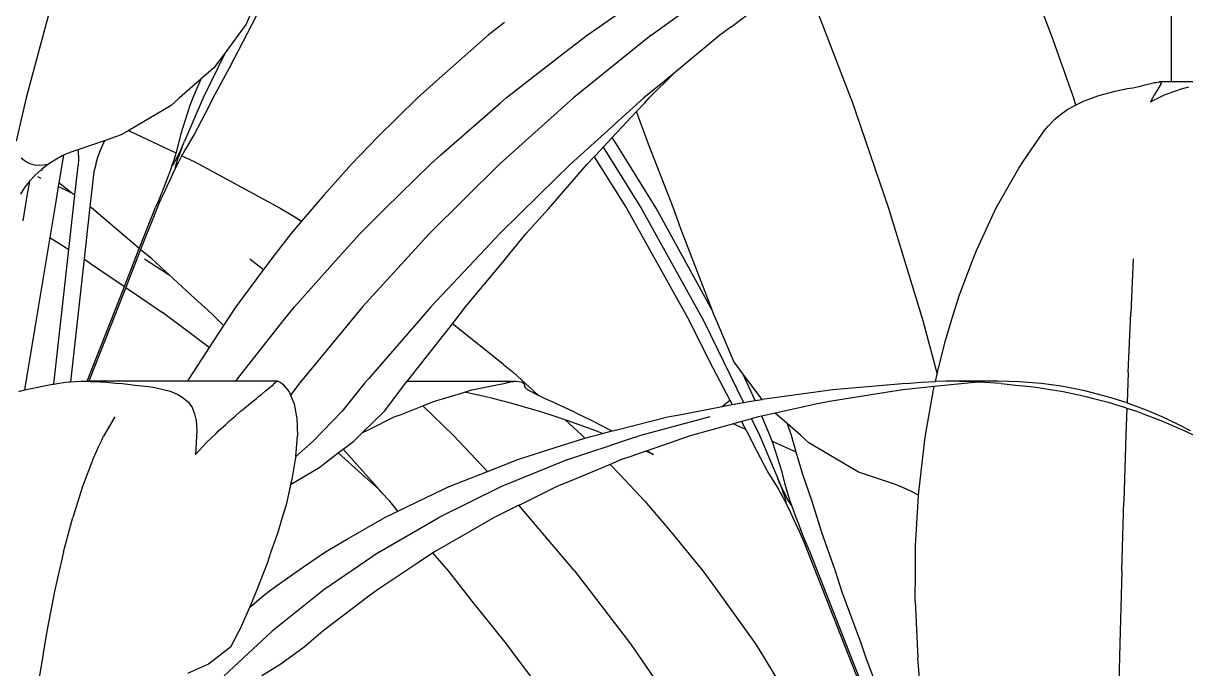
# Model space of a CAD drawing. Header units: metres. Extents: x 244.4 to 340.3, y -4.1 to 64.3.
# Drawn here: x 248.4465 to 248.7114, y 7.5008 to 7.648 of the extents above; entities that cross this region are included whole.
import ezdxf

# ---------------------------------------------------------------- set-up
doc = ezdxf.new("R2010")
doc.units = ezdxf.units.M
doc.layers.add('Edges', color=7, linetype='Continuous')

# ---------------------------------------------------------------- blocks, each defined once
blk = doc.blocks.new('Novo+Sobrado2m fr')
for p, q in [((-6.88015, -1.51042), (-6.88015, -1.58267)), ((-7.13404, -1.56019), (-7.14103, -1.58633)), ((-7.08702, -1.56019), (-7.09092, -1.56953)), ((-7.08953, -1.56953), (-7.08488, -1.56019)), ((-6.99866, -1.57206), (-6.98005, -1.55854)), ((-6.98053, -1.5702), (-6.96487, -1.5584)), ((-6.9531, -1.58654), (-6.96239, -1.56229)), ((-6.91118, -1.56229), (-6.90709, -1.573)), ((-7.01325, -1.57206), (-7.00304, -1.56499)), ((-7.09092, -1.56953), (-7.09574, -1.57604)), ((-7.0947, -1.5795), (-7.08953, -1.56953)), ((-7.03343, -1.5702), (-7.03578, -1.57206)), ((-7.03209, -1.56917), (-7.03343, -1.5702)), ((-6.98053, -1.5702), (-6.98302, -1.57206)), ((-7.03578, -1.57206), (-7.04767, -1.58249)), ((-7.0184, -1.57601), (-7.01325, -1.57206)), ((-6.99866, -1.57206), (-7.01634, -1.58632)), ((-6.98302, -1.57206), (-6.99339, -1.58066)), ((-6.90709, -1.573), (-6.90236, -1.58654)), ((-7.09574, -1.57604), (-7.10077, -1.58633)), ((-7.09574, -1.57604), (-7.09831, -1.5795)), ((-7.03166, -1.58632), (-7.0184, -1.57601)), ((-7.09831, -1.5795), (-7.10127, -1.58209)), ((-7.09844, -1.58633), (-7.0947, -1.5795)), ((-6.99909, -1.58632), (-6.99339, -1.58066)), ((-6.99339, -1.58066), (-6.9956, -1.58249)), ((-7.10127, -1.58209), (-7.10613, -1.58633)), ((-7.10127, -1.58209), (-7.1031, -1.58633)), ((-7.04767, -1.58249), (-7.05193, -1.58632)), ((-6.9956, -1.58249), (-7.00029, -1.58632)), ((-6.89014, -1.58422), (-6.88887, -1.584)), ((-6.88887, -1.584), (-6.88718, -1.58363)), ((-6.88718, -1.58363), (-6.88616, -1.58335)), ((-6.88616, -1.58335), (-6.88572, -1.58327)), ((-6.88572, -1.58327), (-6.88452, -1.583)), ((-6.88452, -1.583), (-6.88397, -1.58283)), ((-6.88397, -1.58283), (-6.88358, -1.58279)), ((-6.88358, -1.58279), (-6.88292, -1.58269)), ((-6.88264, -1.58342), (-6.88319, -1.58433)), ((-6.88292, -1.58269), (-6.88284, -1.58267)), ((-6.88284, -1.58267), (-6.88254, -1.58278)), ((-6.88015, -1.58267), (-6.88284, -1.58267)), ((-6.88245, -1.58303), (-6.88264, -1.58342)), ((-6.88254, -1.58278), (-6.88249, -1.58287)), ((-6.88249, -1.58287), (-6.88245, -1.58303)), ((-6.86872, -1.58267), (-6.88015, -1.58267)), ((-6.87814, -1.58433), (-6.87612, -1.58381)), ((-7.14103, -1.58633), (-7.14332, -1.59619)), ((-7.10613, -1.58633), (-7.10805, -1.58809)), ((-7.10077, -1.58633), (-7.10495, -1.59619)), ((-7.1031, -1.58633), (-7.10374, -1.58809)), ((-7.09928, -1.58809), (-7.09844, -1.58633)), ((-7.05193, -1.58632), (-7.06091, -1.59524)), ((-7.01634, -1.58632), (-7.03322, -1.60141)), ((-7.03296, -1.58744), (-7.03166, -1.58632)), ((-7.00029, -1.58632), (-7.01013, -1.59524)), ((-7.0001, -1.58744), (-6.99909, -1.58632)), ((-6.9531, -1.58654), (-6.94454, -1.61149)), ((-6.90236, -1.58654), (-6.90201, -1.58767)), ((-6.89998, -1.58702), (-6.89867, -1.58652)), ((-6.89867, -1.58652), (-6.89684, -1.58589)), ((-6.89684, -1.58589), (-6.89546, -1.58545)), ((-6.89546, -1.58545), (-6.89289, -1.58483)), ((-6.89289, -1.58483), (-6.89014, -1.58422)), ((-6.88398, -1.58559), (-6.88486, -1.58719)), ((-6.88486, -1.58719), (-6.88152, -1.58559)), ((-6.88319, -1.58433), (-6.88398, -1.58559)), ((-6.88152, -1.58559), (-6.87889, -1.58465)), ((-6.87889, -1.58465), (-6.87814, -1.58433)), ((-7.10805, -1.58809), (-7.11769, -1.59377)), ((-7.10374, -1.58809), (-7.10592, -1.59477)), ((-7.10277, -1.59477), (-7.09928, -1.58809)), ((-7.04657, -1.59932), (-7.03296, -1.58744)), ((-7.00197, -1.58944), (-7.0001, -1.58744)), ((-6.90484, -1.5897), (-6.90371, -1.58893)), ((-6.90371, -1.58893), (-6.90199, -1.58798)), ((-6.90201, -1.58767), (-6.90165, -1.58782)), ((-6.90201, -1.58767), (-6.90192, -1.58795)), ((-6.90199, -1.58798), (-6.90192, -1.58795)), ((-6.90192, -1.58795), (-6.90165, -1.58782)), ((-6.90165, -1.58782), (-6.89998, -1.58702)), ((-7.00752, -1.59538), (-7.00197, -1.58944)), ((-6.99929, -1.59691), (-7.00197, -1.58944)), ((-6.90821, -1.59275), (-6.90669, -1.59118)), ((-6.90669, -1.59118), (-6.90609, -1.59066)), ((-6.90609, -1.59066), (-6.90484, -1.5897)), ((-7.11769, -1.59377), (-7.11939, -1.59477)), ((-7.11769, -1.59377), (-7.11744, -1.59388)), ((-7.11744, -1.59388), (-7.10693, -1.59887)), ((-6.91386, -1.60082), (-6.90907, -1.59384)), ((-6.90907, -1.59384), (-6.90821, -1.59275)), ((-7.1231, -1.59604), (-7.12929, -1.59815)), ((-7.1241, -1.59821), (-7.12341, -1.59664)), ((-7.12341, -1.59664), (-7.1231, -1.59604)), ((-7.11939, -1.59477), (-7.1231, -1.59604)), ((-7.10592, -1.59477), (-7.1069, -1.59878)), ((-7.1057, -1.59789), (-7.10533, -1.59706)), ((-7.1056, -1.59783), (-7.10533, -1.59706)), ((-7.10533, -1.59706), (-7.10529, -1.59703)), ((-7.10529, -1.59703), (-7.10495, -1.59619)), ((-7.10449, -1.59762), (-7.10277, -1.59477)), ((-7.06091, -1.59524), (-7.06694, -1.60141)), ((-7.01013, -1.59524), (-7.01703, -1.60141)), ((-7.00957, -1.59758), (-7.00752, -1.59538)), ((-7.00657, -1.59691), (-7.00752, -1.59538)), ((-6.99753, -1.61149), (-7.00657, -1.59691)), ((-6.99357, -1.61149), (-6.99929, -1.59691)), ((-7.13287, -1.59957), (-7.13455, -1.60049)), ((-7.13255, -1.59942), (-7.13361, -1.60571)), ((-7.13255, -1.59942), (-7.13287, -1.59957)), ((-7.13112, -1.59878), (-7.13255, -1.59942)), ((-7.12929, -1.59815), (-7.13112, -1.59878)), ((-7.12929, -1.59815), (-7.12924, -1.59853)), ((-7.12924, -1.59853), (-7.12917, -1.60014)), ((-7.12522, -1.60151), (-7.12471, -1.59984)), ((-7.12471, -1.59984), (-7.1241, -1.59821)), ((-7.10713, -1.59957), (-7.10742, -1.60049)), ((-7.10693, -1.59887), (-7.10713, -1.59957)), ((-7.1069, -1.59878), (-7.10693, -1.59887)), ((-7.10673, -1.60006), (-7.10641, -1.59941)), ((-7.1066, -1.60055), (-7.1064, -1.59996)), ((-7.10641, -1.59941), (-7.10606, -1.59868)), ((-7.1064, -1.59996), (-7.10616, -1.59931)), ((-7.10616, -1.59931), (-7.1059, -1.59859)), ((-7.10606, -1.59868), (-7.1057, -1.59789)), ((-7.1059, -1.59859), (-7.1056, -1.59783)), ((-7.10587, -1.60011), (-7.10556, -1.59952)), ((-7.10556, -1.59952), (-7.10537, -1.59915)), ((-7.10556, -1.59952), (-7.10282, -1.60082)), ((-7.10537, -1.59915), (-7.1049, -1.59832)), ((-7.1049, -1.59832), (-7.10449, -1.59762)), ((-7.04893, -1.60141), (-7.04657, -1.59932)), ((-7.01322, -1.60141), (-7.01165, -1.59979)), ((-7.01165, -1.59979), (-7.0112, -1.59932)), ((-7.01165, -1.59979), (-7.0043, -1.61149)), ((-7.0112, -1.59932), (-7.00957, -1.59758)), ((-7.00957, -1.59758), (-7.0009, -1.61149)), ((-7.14155, -1.60062), (-7.14218, -1.60006)), ((-7.14082, -1.60107), (-7.14155, -1.60062)), ((-7.13999, -1.60141), (-7.14082, -1.60107)), ((-7.13909, -1.60163), (-7.13999, -1.60141)), ((-7.13814, -1.60173), (-7.13909, -1.60163)), ((-7.13715, -1.60169), (-7.13814, -1.60173)), ((-7.13615, -1.60153), (-7.13759, -1.60265)), ((-7.13615, -1.60153), (-7.13715, -1.60169)), ((-7.13455, -1.60049), (-7.13615, -1.60153)), ((-7.12997, -1.60852), (-7.1293, -1.6025)), ((-7.1293, -1.6025), (-7.12925, -1.60178)), ((-7.12917, -1.60014), (-7.12925, -1.60178)), ((-7.12529, -1.60179), (-7.12564, -1.60322)), ((-7.12522, -1.60151), (-7.12529, -1.60179)), ((-7.10778, -1.60153), (-7.10819, -1.6027)), ((-7.10742, -1.60049), (-7.10778, -1.60153)), ((-7.10778, -1.60153), (-7.10778, -1.60169)), ((-7.10778, -1.60169), (-7.10773, -1.60173)), ((-7.10773, -1.60173), (-7.10762, -1.60163)), ((-7.10763, -1.60363), (-7.10701, -1.60235)), ((-7.10762, -1.60163), (-7.10747, -1.60141)), ((-7.10747, -1.60141), (-7.10726, -1.60107)), ((-7.10726, -1.60107), (-7.10701, -1.60062)), ((-7.10704, -1.60228), (-7.10703, -1.60211)), ((-7.10701, -1.60235), (-7.10704, -1.60228)), ((-7.10703, -1.60211), (-7.10699, -1.60185)), ((-7.10701, -1.60062), (-7.10673, -1.60006)), ((-7.10701, -1.60235), (-7.10642, -1.60118)), ((-7.10699, -1.60185), (-7.1069, -1.6015)), ((-7.1069, -1.6015), (-7.10677, -1.60107)), ((-7.10677, -1.60107), (-7.1066, -1.60055)), ((-7.10642, -1.60118), (-7.10587, -1.60011)), ((-7.10282, -1.60082), (-7.09815, -1.60331)), ((-7.06694, -1.60141), (-7.07314, -1.60843)), ((-7.05932, -1.6116), (-7.04893, -1.60141)), ((-7.04926, -1.61729), (-7.03322, -1.60141)), ((-7.01703, -1.60141), (-7.02413, -1.60843)), ((-7.02207, -1.6116), (-7.01322, -1.60141)), ((-6.92, -1.61142), (-6.91485, -1.60236)), ((-6.91485, -1.60236), (-6.91386, -1.60082)), ((-7.13904, -1.60396), (-7.1403, -1.60532)), ((-7.13765, -1.6027), (-7.13904, -1.60396)), ((-7.13763, -1.60467), (-7.13839, -1.6043)), ((-7.13759, -1.60265), (-7.13765, -1.6027)), ((-7.13732, -1.60286), (-7.13759, -1.60265)), ((-7.12564, -1.60322), (-7.12652, -1.61117)), ((-7.10865, -1.60396), (-7.10917, -1.60532)), ((-7.10895, -1.60644), (-7.10828, -1.605)), ((-7.10819, -1.6027), (-7.10865, -1.60396)), ((-7.10828, -1.605), (-7.10763, -1.60363)), ((-7.09815, -1.60331), (-7.08321, -1.61145)), ((-7.14142, -1.60676), (-7.14239, -1.60826)), ((-7.14032, -1.60535), (-7.14142, -1.60676)), ((-7.14032, -1.60535), (-7.14088, -1.60863)), ((-7.1403, -1.60532), (-7.14032, -1.60535)), ((-7.13375, -1.60652), (-7.13425, -1.6095)), ((-7.13375, -1.60652), (-7.13384, -1.60648)), ((-7.13361, -1.60571), (-7.13375, -1.60652)), ((-7.13063, -1.60801), (-7.13375, -1.60652)), ((-7.13361, -1.60571), (-7.1337, -1.60565)), ((-7.13063, -1.60801), (-7.13361, -1.60571)), ((-7.10972, -1.60676), (-7.11032, -1.60826)), ((-7.10917, -1.60532), (-7.10972, -1.60676)), ((-7.10965, -1.60795), (-7.10895, -1.60644)), ((-7.14088, -1.60863), (-7.14183, -1.61438)), ((-7.13425, -1.6095), (-7.1357, -1.61818)), ((-7.13134, -1.62087), (-7.12997, -1.60852)), ((-7.12997, -1.60852), (-7.13063, -1.60801)), ((-7.11094, -1.6098), (-7.11164, -1.61137)), ((-7.11106, -1.61112), (-7.11035, -1.60951)), ((-7.11032, -1.60826), (-7.11094, -1.6098)), ((-7.11035, -1.60951), (-7.10965, -1.60795)), ((-7.07314, -1.60843), (-7.07831, -1.61445)), ((-7.02413, -1.60843), (-7.03323, -1.61729)), ((-7.12652, -1.61117), (-7.12784, -1.62303)), ((-7.1262, -1.61142), (-7.12652, -1.61117)), ((-7.11529, -1.62066), (-7.1262, -1.61142)), ((-7.11529, -1.62066), (-7.11191, -1.61206)), ((-7.11178, -1.61275), (-7.11499, -1.62092)), ((-7.11191, -1.61206), (-7.11164, -1.61137)), ((-7.11118, -1.61138), (-7.11178, -1.61275)), ((-7.11106, -1.61112), (-7.11118, -1.61138)), ((-7.08321, -1.61145), (-7.08002, -1.61338)), ((-7.06504, -1.61729), (-7.05932, -1.6116)), ((-7.02718, -1.61729), (-7.02207, -1.6116)), ((-7.0043, -1.61149), (-6.99073, -1.63572)), ((-7.0009, -1.61149), (-6.98673, -1.63706)), ((-6.99493, -1.6162), (-6.99753, -1.61149)), ((-6.99191, -1.6162), (-6.99357, -1.61149)), ((-6.94454, -1.61149), (-6.93675, -1.63706)), ((-6.92452, -1.6211), (-6.92, -1.61142)), ((-7.07831, -1.61445), (-7.08075, -1.61729)), ((-7.08002, -1.61338), (-7.07831, -1.61445)), ((-7.1357, -1.61818), (-7.13843, -1.63458)), ((-7.1357, -1.61818), (-7.13134, -1.62087)), ((-7.08075, -1.61729), (-7.0844, -1.62202)), ((-7.07129, -1.62421), (-7.06504, -1.61729)), ((-7.04926, -1.61729), (-7.06444, -1.63393)), ((-7.03323, -1.61729), (-7.03762, -1.62202)), ((-7.03279, -1.62421), (-7.02718, -1.61729)), ((-6.98468, -1.6349), (-6.99493, -1.6162)), ((-6.98468, -1.6349), (-6.99191, -1.6162)), ((-7.13475, -1.65155), (-7.13134, -1.62087)), ((-7.11869, -1.62931), (-7.11529, -1.62066)), ((-7.11499, -1.62092), (-7.11838, -1.62952)), ((-7.11478, -1.6211), (-7.11499, -1.62092)), ((-7.11243, -1.62303), (-7.11478, -1.6211)), ((-6.9253, -1.62303), (-6.92452, -1.6211)), ((-7.12784, -1.62303), (-7.13096, -1.65106)), ((-7.12784, -1.62303), (-7.12638, -1.62404)), ((-7.11407, -1.62303), (-7.10851, -1.62665)), ((-7.10851, -1.62665), (-7.11243, -1.62303)), ((-7.09011, -1.62303), (-7.08698, -1.62546)), ((-7.0844, -1.62202), (-7.08698, -1.62546)), ((-7.03762, -1.62202), (-7.04884, -1.63393)), ((-6.92842, -1.63125), (-6.9253, -1.62303)), ((-6.88881, -1.62303), (-6.88938, -1.63541)), ((-7.12638, -1.62404), (-7.11869, -1.62931)), ((-7.08698, -1.62546), (-7.09331, -1.63393)), ((-7.07994, -1.63393), (-7.07129, -1.62421)), ((-7.04094, -1.63393), (-7.03279, -1.62421)), ((-7.10354, -1.63125), (-7.10851, -1.62665)), ((-7.1272, -1.65093), (-7.11869, -1.62931)), ((-7.11838, -1.62952), (-7.1268, -1.65093)), ((-7.11838, -1.62952), (-7.10998, -1.63527)), ((-7.09876, -1.63553), (-7.10354, -1.63125)), ((-6.92978, -1.63553), (-6.92842, -1.63125)), ((-7.09331, -1.63393), (-7.09542, -1.63713)), ((-7.08249, -1.63713), (-7.07994, -1.63393)), ((-7.06444, -1.63393), (-7.07871, -1.65128)), ((-7.04884, -1.63393), (-7.05158, -1.63713)), ((-7.04337, -1.63713), (-7.04094, -1.63393)), ((-7.13843, -1.63458), (-7.14143, -1.65287)), ((-7.09937, -1.64324), (-7.10998, -1.63527)), ((-7.09611, -1.63819), (-7.09876, -1.63553)), ((-6.99073, -1.63572), (-6.98997, -1.63706)), ((-6.98997, -1.63706), (-6.98532, -1.6464)), ((-6.98673, -1.63706), (-6.97762, -1.65574)), ((-6.98436, -1.63572), (-6.98468, -1.6349)), ((-6.98375, -1.63706), (-6.98436, -1.63572)), ((-6.97984, -1.6464), (-6.98375, -1.63706)), ((-6.93675, -1.63706), (-6.93348, -1.64927)), ((-6.93168, -1.64185), (-6.92978, -1.63553)), ((-6.88993, -1.64893), (-6.88938, -1.63541)), ((-7.09611, -1.63819), (-7.09937, -1.64324)), ((-7.09542, -1.63713), (-7.09611, -1.63819)), ((-7.09288, -1.65037), (-7.08249, -1.63713)), ((-7.05158, -1.63713), (-7.06306, -1.65037)), ((-7.05376, -1.65037), (-7.04391, -1.63781)), ((-7.04391, -1.63781), (-7.04337, -1.63713)), ((-7.03232, -1.64707), (-7.04391, -1.63781)), ((-6.9334, -1.64893), (-6.93168, -1.64185)), ((-7.09937, -1.64324), (-7.10399, -1.65037)), ((-7.03232, -1.64707), (-7.03005, -1.64893)), ((-6.98532, -1.6464), (-6.98073, -1.65522)), ((-6.97777, -1.64919), (-6.97984, -1.6464)), ((-7.03005, -1.64893), (-7.02436, -1.6541)), ((-6.97498, -1.65531), (-6.97777, -1.64919)), ((-6.97339, -1.65509), (-6.97777, -1.64919)), ((-6.93388, -1.65101), (-6.93348, -1.64927)), ((-6.93348, -1.64927), (-6.9334, -1.64893)), ((-6.88993, -1.64893), (-6.89018, -1.65587)), ((-7.14271, -1.65325), (-7.14143, -1.65287)), ((-7.14143, -1.65287), (-7.13507, -1.65161)), ((-7.13507, -1.65161), (-7.13475, -1.65155)), ((-7.13475, -1.65155), (-7.13397, -1.65141)), ((-7.13397, -1.65141), (-7.13211, -1.65113)), ((-7.13211, -1.65113), (-7.13137, -1.65108)), ((-7.13137, -1.65108), (-7.13096, -1.65106)), ((-7.13096, -1.65106), (-7.12988, -1.651)), ((-7.12988, -1.651), (-7.12855, -1.65093)), ((-7.12855, -1.65093), (-7.1272, -1.65093)), ((-7.1272, -1.65093), (-7.1268, -1.65093)), ((-7.1268, -1.65093), (-7.12653, -1.65098)), ((-7.10433, -1.65093), (-7.1268, -1.65093)), ((-7.12653, -1.65098), (-7.12423, -1.65103)), ((-7.12423, -1.65103), (-7.12273, -1.65116)), ((-7.12273, -1.65116), (-7.12067, -1.65132)), ((-7.12067, -1.65132), (-7.11912, -1.65143)), ((-7.11912, -1.65143), (-7.11624, -1.65178)), ((-7.11624, -1.65178), (-7.1132, -1.65212)), ((-7.1132, -1.65212), (-7.11177, -1.65237)), ((-7.11177, -1.65237), (-7.10981, -1.65278)), ((-7.10981, -1.65278), (-7.10859, -1.6531)), ((-7.10399, -1.65037), (-7.10433, -1.65093)), ((-7.0933, -1.65093), (-7.10433, -1.65093)), ((-7.0933, -1.65093), (-7.09288, -1.65037)), ((-7.08373, -1.65093), (-7.0933, -1.65093)), ((-7.0865, -1.6531), (-7.08627, -1.65296)), ((-7.08627, -1.65296), (-7.08543, -1.65226)), ((-7.08543, -1.65226), (-7.08531, -1.65212)), ((-7.08531, -1.65212), (-7.08481, -1.65175)), ((-7.08481, -1.65175), (-7.08457, -1.65143)), ((-7.08457, -1.65143), (-7.08443, -1.65134)), ((-7.08443, -1.65134), (-7.08416, -1.65103)), ((-7.08416, -1.65103), (-7.08373, -1.65093)), ((-7.08373, -1.65093), (-7.08322, -1.65113)), ((-7.08322, -1.65113), (-7.0826, -1.65161)), ((-7.0826, -1.65161), (-7.08148, -1.65287)), ((-7.08148, -1.65287), (-7.08107, -1.65349)), ((-7.07871, -1.65128), (-7.0808, -1.65411)), ((-7.06387, -1.65128), (-7.06907, -1.65771)), ((-7.06306, -1.65037), (-7.06387, -1.65128)), ((-7.05944, -1.65771), (-7.05452, -1.65128)), ((-7.05452, -1.65128), (-7.05424, -1.65093)), ((-7.05424, -1.65093), (-7.05376, -1.65037)), ((-7.05424, -1.65093), (-7.02947, -1.65093)), ((-7.04069, -1.65325), (-7.03949, -1.65287)), ((-7.03949, -1.65287), (-7.03308, -1.65161)), ((-7.03308, -1.65161), (-7.03215, -1.65141)), ((-7.03215, -1.65141), (-7.03102, -1.65113)), ((-7.03102, -1.65113), (-7.0306, -1.65108)), ((-7.0306, -1.65108), (-7.02992, -1.651)), ((-7.02992, -1.651), (-7.02947, -1.65093)), ((-7.02947, -1.65093), (-7.02882, -1.65098)), ((-7.02882, -1.65098), (-7.02834, -1.65103)), ((-7.02834, -1.65103), (-7.02804, -1.65116)), ((-7.02804, -1.65116), (-7.02777, -1.65132)), ((-7.02777, -1.65132), (-7.02768, -1.65143)), ((-7.02768, -1.65143), (-7.0275, -1.65178)), ((-7.0275, -1.65178), (-7.02751, -1.65212)), ((-7.02751, -1.65212), (-7.02738, -1.65237)), ((-7.02738, -1.65237), (-7.02688, -1.65278)), ((-7.02688, -1.65278), (-7.02631, -1.6531)), ((-6.95722, -1.65287), (-6.97339, -1.65509)), ((-6.94051, -1.65141), (-6.95722, -1.65287)), ((-6.94133, -1.65287), (-6.94521, -1.65349)), ((-6.93414, -1.65214), (-6.94133, -1.65287)), ((-6.94051, -1.65141), (-6.93715, -1.65113)), ((-6.93715, -1.65113), (-6.93388, -1.65101)), ((-6.93612, -1.66319), (-6.93431, -1.65288)), ((-6.93431, -1.65288), (-6.93414, -1.65214)), ((-6.92419, -1.65113), (-6.93414, -1.65214)), ((-6.93142, -1.65093), (-6.93388, -1.65101)), ((-6.91954, -1.65093), (-6.93142, -1.65093)), ((-6.92535, -1.65103), (-6.93142, -1.65093)), ((-6.92535, -1.65103), (-6.92419, -1.65113)), ((-6.924, -1.65112), (-6.92419, -1.65113)), ((-6.91893, -1.65143), (-6.924, -1.65112)), ((-6.91472, -1.65103), (-6.91954, -1.65093)), ((-6.91893, -1.65143), (-6.91554, -1.65178)), ((-6.91554, -1.65178), (-6.91219, -1.65212)), ((-6.90977, -1.65143), (-6.91472, -1.65103)), ((-6.91219, -1.65212), (-6.91047, -1.65237)), ((-6.91047, -1.65237), (-6.90772, -1.65278)), ((-6.90746, -1.65175), (-6.90977, -1.65143)), ((-6.90772, -1.65278), (-6.90571, -1.6531)), ((-6.9048, -1.65212), (-6.90746, -1.65175)), ((-6.90404, -1.65226), (-6.9048, -1.65212)), ((-6.90055, -1.65296), (-6.90404, -1.65226)), ((-6.89986, -1.6531), (-6.90055, -1.65296)), ((-7.10859, -1.6531), (-7.10806, -1.65329)), ((-7.10806, -1.65329), (-7.10651, -1.65395)), ((-7.10651, -1.65395), (-7.10574, -1.65436)), ((-7.10574, -1.65436), (-7.10519, -1.65475)), ((-7.10519, -1.65475), (-7.10411, -1.65571)), ((-7.08998, -1.65591), (-7.0886, -1.65486)), ((-7.0886, -1.65486), (-7.08809, -1.65436)), ((-7.08809, -1.65436), (-7.08733, -1.65384)), ((-7.08733, -1.65384), (-7.0865, -1.6531)), ((-7.08107, -1.65349), (-7.0808, -1.65411)), ((-7.0808, -1.65411), (-7.08021, -1.65551)), ((-7.08021, -1.65551), (-7.07999, -1.6561)), ((-7.05071, -1.65649), (-7.04825, -1.65551)), ((-7.04825, -1.65551), (-7.04113, -1.65338)), ((-7.04113, -1.65338), (-7.04069, -1.65325)), ((-7.0391, -1.65384), (-7.04113, -1.65338)), ((-7.03663, -1.65436), (-7.0391, -1.65384)), ((-7.03476, -1.65486), (-7.03663, -1.65436)), ((-7.03059, -1.65591), (-7.03476, -1.65486)), ((-7.02631, -1.6531), (-7.02601, -1.65329)), ((-7.02601, -1.65329), (-7.02471, -1.65395)), ((-7.02471, -1.65395), (-7.02436, -1.6541)), ((-7.02436, -1.6541), (-7.02376, -1.65436)), ((-7.02376, -1.65436), (-7.02301, -1.65475)), ((-7.02301, -1.65475), (-7.0209, -1.65571)), ((-6.98246, -1.65667), (-6.98073, -1.65522)), ((-6.98073, -1.65522), (-6.9802, -1.65623)), ((-6.97762, -1.65574), (-6.97641, -1.65551)), ((-6.97641, -1.65551), (-6.97498, -1.65531)), ((-6.97498, -1.65531), (-6.97339, -1.65509)), ((-6.95804, -1.65551), (-6.96073, -1.6561)), ((-6.94521, -1.65349), (-6.95804, -1.65551)), ((-6.90571, -1.6531), (-6.90478, -1.65329)), ((-6.90478, -1.65329), (-6.90156, -1.65395)), ((-6.90156, -1.65395), (-6.89963, -1.65436)), ((-6.89696, -1.65384), (-6.89986, -1.6531)), ((-6.89963, -1.65436), (-6.89815, -1.65475)), ((-6.89815, -1.65475), (-6.89453, -1.65571)), ((-6.89495, -1.65436), (-6.89696, -1.65384)), ((-6.89336, -1.65486), (-6.89495, -1.65436)), ((-6.89018, -1.65587), (-6.89336, -1.65486)), ((-7.10411, -1.65571), (-7.10394, -1.65591)), ((-7.10394, -1.65591), (-7.10326, -1.65692)), ((-7.10326, -1.65692), (-7.1029, -1.65774)), ((-7.1029, -1.65774), (-7.10267, -1.65832)), ((-7.09359, -1.65904), (-7.09219, -1.65774)), ((-7.09219, -1.65774), (-7.09175, -1.65743)), ((-7.09175, -1.65743), (-7.08998, -1.65591)), ((-7.07999, -1.6561), (-7.07946, -1.65905)), ((-7.06907, -1.65771), (-7.07565, -1.66458)), ((-7.06439, -1.66259), (-7.05944, -1.65771)), ((-7.05565, -1.65846), (-7.05071, -1.65649)), ((-7.05071, -1.65649), (-7.04373, -1.66319)), ((-7.02539, -1.65743), (-7.03059, -1.65591)), ((-7.02428, -1.65774), (-7.02539, -1.65743)), ((-7.02033, -1.65904), (-7.02428, -1.65774)), ((-7.0209, -1.65571), (-7.02041, -1.65591)), ((-7.02041, -1.65591), (-7.01832, -1.65692)), ((-7.01832, -1.65692), (-7.01648, -1.65774)), ((-7.01648, -1.65774), (-7.01533, -1.65832)), ((-6.99182, -1.65846), (-6.98246, -1.65667)), ((-6.98246, -1.65667), (-6.9802, -1.65623)), ((-6.9802, -1.65623), (-6.97762, -1.65574)), ((-6.97036, -1.6582), (-6.97344, -1.65886)), ((-6.96073, -1.6561), (-6.97036, -1.6582)), ((-6.96766, -1.66055), (-6.97036, -1.6582)), ((-6.89453, -1.65571), (-6.89377, -1.65591)), ((-6.89377, -1.65591), (-6.89061, -1.65692)), ((-6.89061, -1.65692), (-6.89023, -1.65704)), ((-6.89023, -1.65704), (-6.89045, -1.66319)), ((-6.89023, -1.65704), (-6.88808, -1.65774)), ((-6.89007, -1.65591), (-6.89018, -1.65587)), ((-6.88603, -1.65743), (-6.89007, -1.65591)), ((-6.88808, -1.65774), (-6.8865, -1.65832)), ((-6.88524, -1.65774), (-6.88603, -1.65743)), ((-6.88224, -1.65904), (-6.88524, -1.65774)), ((-7.12089, -1.65905), (-7.12342, -1.66343)), ((-7.10267, -1.65832), (-7.10235, -1.65983)), ((-7.10235, -1.65983), (-7.10221, -1.66219)), ((-7.09721, -1.66219), (-7.09561, -1.66083)), ((-7.09561, -1.66083), (-7.09463, -1.65983)), ((-7.09463, -1.65983), (-7.09359, -1.65904)), ((-7.07946, -1.65905), (-7.07939, -1.65941)), ((-7.07939, -1.65941), (-7.07927, -1.66338)), ((-7.06305, -1.66196), (-7.05722, -1.65905)), ((-7.05722, -1.65905), (-7.05565, -1.65846)), ((-7.01821, -1.6597), (-7.02033, -1.65904)), ((-7.01821, -1.6597), (-7.01448, -1.66319)), ((-7.0178, -1.65983), (-7.01821, -1.6597)), ((-7.01509, -1.66083), (-7.0178, -1.65983)), ((-7.01533, -1.65832), (-7.01217, -1.65983)), ((-7.01123, -1.66219), (-7.01509, -1.66083)), ((-7.01217, -1.65983), (-7.00759, -1.66219)), ((-7.00644, -1.66196), (-6.99486, -1.65905)), ((-6.98529, -1.65905), (-7.00164, -1.66343)), ((-6.99486, -1.65905), (-6.99182, -1.65846)), ((-6.97986, -1.66061), (-6.98976, -1.66338)), ((-6.97808, -1.66011), (-6.97986, -1.66061)), ((-6.97986, -1.66061), (-6.97713, -1.66184)), ((-6.9758, -1.65948), (-6.97808, -1.66011)), ((-6.97808, -1.66011), (-6.97713, -1.66184)), ((-6.97557, -1.65941), (-6.9758, -1.65948)), ((-6.9758, -1.65948), (-6.97398, -1.6632)), ((-6.9743, -1.65905), (-6.97557, -1.65941)), ((-6.97344, -1.65886), (-6.9743, -1.65905)), ((-6.97158, -1.6632), (-6.97344, -1.65886)), ((-6.96766, -1.66055), (-6.96678, -1.66319)), ((-6.96463, -1.6632), (-6.96766, -1.66055)), ((-6.8865, -1.65832), (-6.88252, -1.65983)), ((-6.88252, -1.65983), (-6.87706, -1.66219)), ((-6.88047, -1.65983), (-6.88224, -1.65904)), ((-6.87842, -1.66083), (-6.88047, -1.65983)), ((-6.87574, -1.66219), (-6.87842, -1.66083)), ((-7.12393, -1.66453), (-7.12342, -1.66343)), ((-7.10221, -1.66219), (-7.1023, -1.6648)), ((-7.09986, -1.6648), (-7.09778, -1.66284)), ((-7.09778, -1.66284), (-7.09721, -1.66219)), ((-7.07963, -1.66804), (-7.07927, -1.66338)), ((-7.0664, -1.66458), (-7.06439, -1.66259)), ((-7.06439, -1.66259), (-7.06305, -1.66196)), ((-7.04373, -1.66319), (-7.03594, -1.67148)), ((-7.01448, -1.66319), (-7.01378, -1.66391)), ((-7.01378, -1.66391), (-7.0124, -1.66348)), ((-7.0124, -1.66348), (-7.00974, -1.6628)), ((-7.00974, -1.6628), (-7.01123, -1.66219)), ((-7.00974, -1.6628), (-7.0075, -1.66223)), ((-7.00759, -1.66219), (-7.0075, -1.66223)), ((-7.0075, -1.66223), (-7.00644, -1.66196)), ((-7.00493, -1.66453), (-7.00164, -1.66343)), ((-6.98976, -1.66338), (-6.99956, -1.66677)), ((-6.97713, -1.66184), (-6.97638, -1.6632)), ((-6.97638, -1.6632), (-6.97554, -1.66495)), ((-6.97398, -1.6632), (-6.9698, -1.67306)), ((-6.97108, -1.66457), (-6.97158, -1.6632)), ((-6.96678, -1.66319), (-6.96565, -1.66701)), ((-6.96271, -1.66495), (-6.96463, -1.6632)), ((-6.9363, -1.6643), (-6.93612, -1.66319)), ((-6.89045, -1.66319), (-6.89095, -1.67828)), ((-6.87706, -1.66219), (-6.8717, -1.6648)), ((-7.12506, -1.66696), (-7.12455, -1.66585)), ((-7.12455, -1.66585), (-7.12393, -1.66453)), ((-7.1023, -1.6648), (-7.10249, -1.66765)), ((-7.10249, -1.66765), (-7.09986, -1.6648)), ((-7.07565, -1.66458), (-7.07963, -1.66804)), ((-7.06884, -1.66642), (-7.0664, -1.66458)), ((-7.02903, -1.66878), (-7.0203, -1.66598)), ((-7.0203, -1.66598), (-7.01378, -1.66391)), ((-7.0122, -1.66696), (-7.00888, -1.66585)), ((-7.00888, -1.66585), (-7.00493, -1.66453)), ((-6.97554, -1.66495), (-6.97203, -1.67163)), ((-6.97108, -1.66457), (-6.96565, -1.66701)), ((-6.97094, -1.66495), (-6.97108, -1.66457)), ((-6.96878, -1.67163), (-6.97094, -1.66495)), ((-6.95138, -1.67163), (-6.96271, -1.66495)), ((-6.93766, -1.67619), (-6.9363, -1.6643)), ((-7.1259, -1.66878), (-7.12824, -1.67494)), ((-7.1259, -1.66878), (-7.12506, -1.66696)), ((-7.07979, -1.66878), (-7.08049, -1.67328)), ((-7.07963, -1.66804), (-7.07979, -1.66878)), ((-7.07264, -1.66929), (-7.06995, -1.66726)), ((-7.06995, -1.66726), (-7.06884, -1.66642)), ((-7.06995, -1.66726), (-7.06458, -1.67211)), ((-7.06065, -1.67562), (-7.06884, -1.66642)), ((-7.03341, -1.67048), (-7.02903, -1.66878)), ((-7.01763, -1.66878), (-7.03272, -1.67494)), ((-7.01763, -1.66878), (-7.0122, -1.66696)), ((-7.0054, -1.66878), (-7.00801, -1.66987)), ((-7.00325, -1.66804), (-7.0054, -1.66878)), ((-6.99987, -1.66687), (-7.00325, -1.66804)), ((-6.99956, -1.66677), (-6.99987, -1.66687)), ((-6.99809, -1.66765), (-6.99987, -1.66687)), ((-6.99956, -1.66677), (-6.99809, -1.66765)), ((-6.96565, -1.66701), (-6.96413, -1.67211)), ((-7.0808, -1.67444), (-7.07416, -1.67052)), ((-7.07416, -1.67052), (-7.07264, -1.66929)), ((-7.04469, -1.67494), (-7.03594, -1.67148)), ((-7.03594, -1.67148), (-7.03341, -1.67048)), ((-7.00801, -1.66987), (-7.01617, -1.67328)), ((-7.00801, -1.66987), (-7.00585, -1.67211)), ((-7.08049, -1.67328), (-7.0808, -1.67444)), ((-7.06458, -1.67211), (-7.06065, -1.67562)), ((-7.01617, -1.67328), (-7.02017, -1.67494)), ((-7.00585, -1.67211), (-7.00006, -1.67828)), ((-6.97203, -1.67163), (-6.96959, -1.67565)), ((-6.96945, -1.67392), (-6.9698, -1.67306)), ((-6.96943, -1.67389), (-6.9698, -1.67306)), ((-6.96911, -1.67476), (-6.96945, -1.67392)), ((-6.96907, -1.6747), (-6.96943, -1.67389)), ((-6.9681, -1.67448), (-6.96878, -1.67163)), ((-6.96413, -1.67211), (-6.96201, -1.67828)), ((-6.94299, -1.67448), (-6.95138, -1.67163)), ((-7.12824, -1.67494), (-7.13046, -1.68195)), ((-7.08093, -1.67494), (-7.08184, -1.67908)), ((-7.0808, -1.67444), (-7.08093, -1.67494)), ((-7.06014, -1.67619), (-7.06065, -1.67562)), ((-7.05821, -1.67828), (-7.06014, -1.67619)), ((-7.05636, -1.68051), (-7.04579, -1.67545)), ((-7.03272, -1.67494), (-7.04704, -1.68195)), ((-7.04579, -1.67545), (-7.04469, -1.67494)), ((-7.02017, -1.67494), (-7.02853, -1.67908)), ((-6.96959, -1.67565), (-6.96915, -1.67643)), ((-6.96915, -1.67643), (-6.96865, -1.67735)), ((-6.96881, -1.67555), (-6.96911, -1.67476)), ((-6.96871, -1.67546), (-6.96907, -1.6747)), ((-6.96853, -1.67628), (-6.96881, -1.67555)), ((-6.96837, -1.67617), (-6.96871, -1.67546)), ((-6.9683, -1.67693), (-6.96853, -1.67628)), ((-6.96805, -1.67683), (-6.96837, -1.67617)), ((-6.96792, -1.67519), (-6.9681, -1.67448)), ((-6.96768, -1.67602), (-6.96792, -1.67519)), ((-6.96738, -1.67697), (-6.96768, -1.67602)), ((-6.94114, -1.67519), (-6.94299, -1.67448)), ((-6.93933, -1.67602), (-6.94114, -1.67519)), ((-6.93771, -1.67691), (-6.93933, -1.67602)), ((-6.93771, -1.67691), (-6.93766, -1.67619)), ((-7.08184, -1.67908), (-7.08276, -1.68195)), ((-7.05636, -1.68051), (-7.05821, -1.67828)), ((-7.02878, -1.6792), (-7.03439, -1.68195)), ((-7.02853, -1.67908), (-7.02878, -1.6792)), ((-7.01608, -1.69416), (-7.02878, -1.6792)), ((-7.00006, -1.67828), (-6.99411, -1.6853)), ((-6.96865, -1.67735), (-6.96812, -1.6784)), ((-6.96812, -1.67748), (-6.9683, -1.67693)), ((-6.96798, -1.67794), (-6.96812, -1.67748)), ((-6.96812, -1.6784), (-6.96754, -1.67956)), ((-6.96812, -1.6784), (-6.96798, -1.67856)), ((-6.96775, -1.67742), (-6.96805, -1.67683)), ((-6.9679, -1.67828), (-6.96798, -1.67794)), ((-6.96798, -1.67856), (-6.9679, -1.67859)), ((-6.96787, -1.6785), (-6.9679, -1.67828)), ((-6.9679, -1.67859), (-6.96787, -1.6785)), ((-6.96748, -1.67793), (-6.96775, -1.67742)), ((-6.96723, -1.67837), (-6.96748, -1.67793)), ((-6.96703, -1.67804), (-6.96738, -1.67697)), ((-6.96703, -1.67872), (-6.96723, -1.67837)), ((-6.96662, -1.67922), (-6.96703, -1.67804)), ((-6.96685, -1.67898), (-6.96703, -1.67872)), ((-6.96671, -1.67915), (-6.96685, -1.67898)), ((-6.96662, -1.67922), (-6.96671, -1.67915)), ((-6.96616, -1.6805), (-6.96662, -1.67922)), ((-6.96201, -1.67828), (-6.95984, -1.6853)), ((-6.93838, -1.68846), (-6.93779, -1.67828)), ((-6.93779, -1.67828), (-6.93771, -1.67691)), ((-6.89143, -1.69416), (-6.89095, -1.67828)), ((-7.13255, -1.68978), (-7.13046, -1.68195)), ((-7.08276, -1.68195), (-7.0837, -1.68541)), ((-7.06806, -1.68697), (-7.05932, -1.68195)), ((-7.06055, -1.68978), (-7.04704, -1.68195)), ((-7.05932, -1.68195), (-7.05732, -1.68097)), ((-7.05732, -1.68097), (-7.05636, -1.68051)), ((-7.03439, -1.68195), (-7.04036, -1.68541)), ((-6.96754, -1.67956), (-6.96693, -1.68083)), ((-6.96693, -1.68083), (-6.96629, -1.68219)), ((-6.96565, -1.68186), (-6.96616, -1.6805)), ((-6.9651, -1.6833), (-6.96565, -1.68186)), ((-6.96629, -1.68219), (-6.96562, -1.68362)), ((-6.96562, -1.68362), (-6.96494, -1.68512)), ((-6.96452, -1.68481), (-6.9651, -1.6833)), ((-7.0837, -1.68541), (-7.08529, -1.68978)), ((-7.07288, -1.68978), (-7.06806, -1.68697)), ((-7.04036, -1.68541), (-7.04802, -1.68978)), ((-6.99411, -1.6853), (-6.98685, -1.69416)), ((-6.96494, -1.68512), (-6.96426, -1.68667)), ((-6.9639, -1.68638), (-6.96452, -1.68481)), ((-6.96426, -1.68667), (-6.96352, -1.68824)), ((-6.96325, -1.68798), (-6.9639, -1.68638)), ((-6.95984, -1.6853), (-6.9567, -1.69416)), ((-7.13255, -1.68978), (-7.13452, -1.69843)), ((-7.08529, -1.68978), (-7.08607, -1.69224)), ((-7.07811, -1.69338), (-7.07288, -1.68978)), ((-7.06055, -1.68978), (-7.07323, -1.69843)), ((-7.04839, -1.69003), (-7.05168, -1.69224)), ((-7.04802, -1.68978), (-7.04839, -1.69003)), ((-7.04483, -1.69416), (-7.04839, -1.69003)), ((-6.96325, -1.68893), (-6.96352, -1.68824)), ((-6.96325, -1.68798), (-6.96314, -1.68825)), ((-6.94182, -1.74341), (-6.96325, -1.68893)), ((-6.96314, -1.68825), (-6.96257, -1.68962)), ((-6.96257, -1.68962), (-6.94134, -1.74361)), ((-6.93843, -1.69416), (-6.93838, -1.68846)), ((-7.08607, -1.69224), (-7.08854, -1.69843)), ((-7.05168, -1.69224), (-7.06104, -1.69843)), ((-7.08534, -1.69843), (-7.07811, -1.69338)), ((-7.03944, -1.70107), (-7.04483, -1.69416)), ((-7.01608, -1.69416), (-7.00333, -1.7108)), ((-6.98685, -1.69416), (-6.98336, -1.69889)), ((-6.9567, -1.69416), (-6.95517, -1.69889)), ((-6.93846, -1.70107), (-6.93843, -1.69416)), ((-6.89143, -1.69416), (-6.89188, -1.7108)), ((-7.13452, -1.69843), (-7.13635, -1.70787)), ((-7.09019, -1.70246), (-7.08746, -1.70017)), ((-7.08921, -1.70017), (-7.09019, -1.70246)), ((-7.08854, -1.69843), (-7.08921, -1.70017)), ((-7.08746, -1.70017), (-7.08534, -1.69843)), ((-7.07323, -1.69843), (-7.08504, -1.70787)), ((-7.0633, -1.70017), (-7.07277, -1.70738)), ((-7.06104, -1.69843), (-7.0633, -1.70017)), ((-6.98336, -1.69889), (-6.9749, -1.7108)), ((-6.95517, -1.69889), (-6.95082, -1.7108)), ((-7.09019, -1.70246), (-7.09232, -1.70738)), ((-7.03158, -1.7108), (-7.03944, -1.70107)), ((-6.93846, -1.70107), (-6.93791, -1.71399)), ((-7.13635, -1.70787), (-7.13804, -1.71808)), ((-7.08504, -1.70787), (-7.09595, -1.71808)), ((-7.0926, -1.70787), (-7.09451, -1.71152)), ((-7.09232, -1.70738), (-7.0926, -1.70787)), ((-7.07344, -1.70787), (-7.07768, -1.71152)), ((-7.07277, -1.70738), (-7.07344, -1.70787)), ((-7.02924, -1.71399), (-7.03158, -1.7108)), ((-7.00333, -1.7108), (-6.99135, -1.72814)), ((-6.9749, -1.7108), (-6.97289, -1.71399)), ((-6.95082, -1.7108), (-6.9497, -1.71399)), ((-6.89188, -1.7108), (-6.8923, -1.72814)), ((-7.09451, -1.71152), (-7.09955, -1.71541)), ((-7.07768, -1.71152), (-7.08301, -1.71541)), ((-7.09955, -1.71541), (-7.10427, -1.7175)), ((-7.08301, -1.71541), (-7.08734, -1.71808)), ((-7.01917, -1.72723), (-7.02924, -1.71399)), ((-6.97289, -1.71399), (-6.9648, -1.72723)), ((-6.9497, -1.71399), (-6.94472, -1.72723)), ((-6.93673, -1.72723), (-6.93791, -1.71399))]:
    blk.add_line(p, q)

msp = doc.modelspace()

# ---------------------------------------------------------------- block references
at = {"layer": 'Edges'}
msp.add_blockref('Novo+Sobrado2m fr', (255.5882, 9.21727), dxfattribs=at)

doc.saveas('drawing.dxf')
